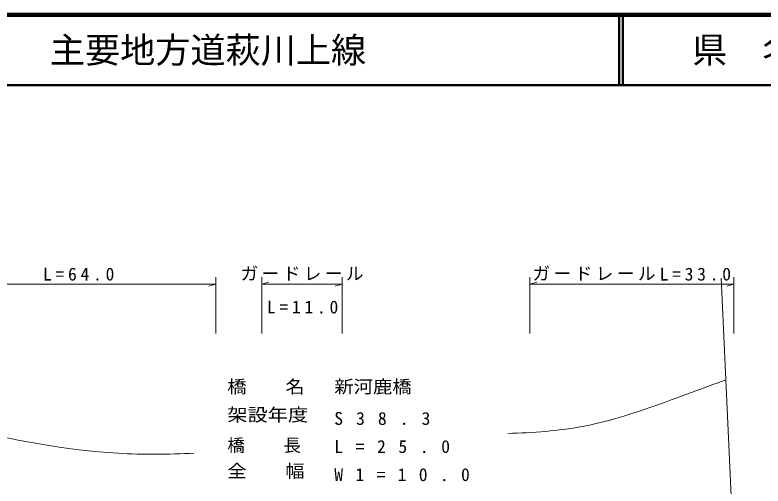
# Model space of a CAD drawing. Units: millimetres, scale not verified. Extents: x 40000 to 680000, y 20000 to 380000.
# Drawn here: x 211769 to 318208, y 312961 to 380000 of the extents above; entities that cross this region are included whole.
import ezdxf
from ezdxf.enums import TextEntityAlignment as Align

# ---------------------------------------------------------------- set-up
doc = ezdxf.new("R2010")
doc.units = ezdxf.units.MM
doc.header["$LTSCALE"] = 1000
for name, color, linetype, lineweight in [('M-BGD', 7, 'Continuous', 13), ('M-STR-HTXT', 7, 'Continuous', 13), ('M-STR-STR1', 1, 'Continuous', 13), ('M-TTL', 2, 'Continuous', 140), ('M-TTL-LINE', 7, 'Continuous', 50)]:
    doc.layers.add(name, color=color, linetype=linetype, lineweight=lineweight)
doc.layers.add('M-TTL-TXT', color=7, linetype='Continuous')
doc.styles.add('ＭＳ ゴシック', font='')
doc.styles.get('ＭＳ ゴシック').set_extended_font_data('MS Gothic')

msp = doc.modelspace()

# ---------------------------------------------------------------- linework, layer by layer
at = {"layer": 'M-BGD'}
msp.add_line((314767, 287281), (312242, 342557), dxfattribs=at)
for points in [[(281896, 320456), (285475, 320545), (289024, 320783), (292510, 321441), (297787, 322439), (302919, 324402), (308013, 326272), (309646, 326872), (311275, 327462), (312904, 328052)], [(197533, 323128), (199743, 322499), (201960, 321889), (204190, 321327), (211501, 319453), (218962, 318082), (226443, 317621), (230036, 317412), (233631, 317453), (237231, 317637)]]:
    msp.add_open_spline(points, degree=3, knots=[0, 0, 0, 0, 1, 1, 1, 2, 2, 2, 3, 3, 3, 3], dxfattribs=at)
at = {"layer": 'M-STR-HTXT'}
for p, q in [((180524, 341677), (240368, 341678)), ((240368, 341678), (239368, 341398)), ((240368, 342678), (240368, 334678)), ((246898, 334678), (246898, 342678)), ((246898, 341678), (247898, 341958)), ((246898, 341678), (258346, 341679)), ((258346, 341679), (257346, 341399)), ((258346, 342679), (258346, 334679)), ((285037, 334679), (285037, 342679)), ((285037, 341679), (286037, 341959)), ((285037, 341679), (314055, 341680)), ((314055, 341680), (313055, 341400)), ((314055, 342680), (314055, 334680))]:
    msp.add_line(p, q, dxfattribs=at)
at = {"layer": 'M-TTL'}
msp.add_line((680000, 380000), (40000, 380000), dxfattribs=at)
at = {"layer": 'M-TTL-LINE'}
for p, q in [((297750, 380000), (297750, 370000)), ((298250, 380000), (298250, 370000)), ((40000, 370000), (680000, 370000))]:
    msp.add_line(p, q, dxfattribs=at)

# ---------------------------------------------------------------- texts
at = {"layer": 'M-STR-HTXT', "char_height": 1833, "attachment_point": 7, "rotation": 0.001, "style": 'ＭＳ ゴシック'}
for s, insert in [('\\T1.43;L=64.0', (215748, 342178)), ('\\T1.2;ガードレール', (243872, 342178)), ('\\T1.2;ガードレール', (285408, 342179)), ('\\T1.43;L=33.0', (303488, 342179)), ('\\T1.43;L=11.0', (247612, 337489))]:
    msp.add_mtext(s, dxfattribs=dict(at, insert=insert))
at = {"layer": 'M-STR-STR1', "style": 'ＭＳ ゴシック'}
for s, width, p in [('橋\u3000\u3000名', 1.1, (241984, 325636)), ('新河鹿橋', 1.1, (257205, 325636)), ('架設年度 ', 1.15, (241984, 321636)), ('全\u3000\u3000幅', 1.1, (241984, 313636))]:
    msp.add_text(s, height=1833, rotation=0.001, dxfattribs=dict(at, width=width)).set_placement(p, align=Align.BOTTOM_LEFT)
at = {"layer": 'M-STR-STR1', "char_height": 1833, "attachment_point": 7, "rotation": 0.001, "style": 'ＭＳ ゴシック'}
for s, insert in [('\\T2.49;S38.3', (257206, 321636)), ('\\T1.6;橋\\~\\~長', (241984, 317636)), ('\\T2.44;L=25.0', (257206, 317636)), ('\\T2.41;W1=10.0', (257206, 313636))]:
    msp.add_mtext(s, dxfattribs=dict(at, insert=insert))
at = {"layer": 'M-TTL-TXT', "style": 'ＭＳ ゴシック'}
msp.add_text('主要地方道萩川上線', height=3666, dxfattribs=at).set_placement((216734, 375000), align=Align.MIDDLE_LEFT)
msp.add_text('県\u3000名', height=3666, dxfattribs=at).set_placement((315625, 375000), align=Align.MIDDLE_CENTER)

doc.saveas('drawing.dxf')
